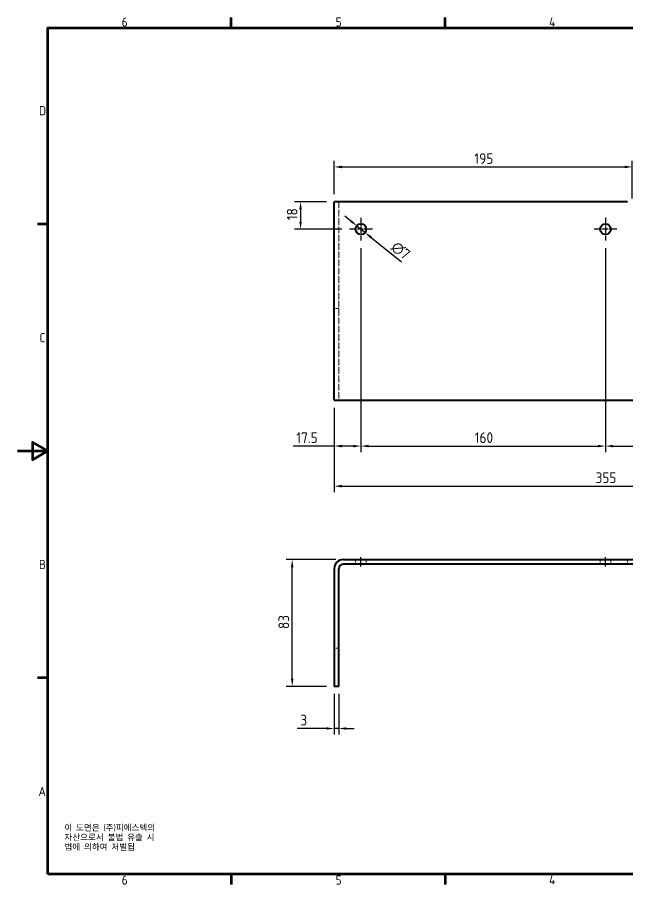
# Model space of a CAD drawing. Header units: millimetres. Extents: x 0 to 840, y 0 to 594.
# Drawn here: x 0 to 399, y 13 to 581 of the extents above; entities that cross this region are included whole.
import ezdxf

# ---------------------------------------------------------------- set-up
doc = ezdxf.new("R2010")
doc.units = ezdxf.units.MM
doc.header["$LTSCALE"] = 2
doc.linetypes.add('CHAIN', pattern=[0.3543, 0.2362, -0.0295, 0.0591, -0.0295])
doc.linetypes.add('DASHED', pattern=[0.2067, 0.1654, -0.0413])
doc.layers.get('0').update_dxf_attribs({"color": 3, "lineweight": 25})
for name, color, linetype, lineweight in [('가려진 것(ISO)', 2, 'DASHED', 18), ('가시적인 것(ISO)', 3, 'Continuous', 40), ('경계(ISO)', 7, 'Continuous', 70), ('기호(ISO)', 5, 'Continuous', 25), ('중심 표식(ISO)', 1, 'Continuous', 25), ('중심선(ISO)', 1, 'Continuous', 25), ('치수(ISO)', 7, 'Continuous', 25)]:
    doc.layers.add(name, color=color, linetype=linetype, lineweight=lineweight)
doc.styles.add('문자 텍스트_M2B', font='isocp.shx')
doc.styles.add('문자 텍스트_PSTEK_POSCO', font='isocp.shx')
doc.styles.add('치수 텍스트_PSTEK_POSCO', font='isocp.shx')
doc.dimstyles.new('치수_PSTEK_POSCO', dxfattribs={"dimscale": 2, "dimtxt": 3.5, "dimasz": 2.5, "dimexe": 2, "dimexo": 2.5, "dimgap": 1, "dimtad": 1, "dimrnd": 1e-08, "dimdsep": 46, "dimtxsty": '치수 텍스트_PSTEK_POSCO', "dimcen": 0.09, "dimdle": 10, "dimclrd": 7, "dimclre": 7, "dimclrt": 2, "dimadec": 1, "dimazin": 2, "dimtfac": 1, "dimtmove": 0, "dimatfit": 3, "dimfxl": 0, "dimtolj": 1, "dimlwd": -1, "dimlwe": -1, "dimarcsym": 0})

# ---------------------------------------------------------------- blocks, each defined once
blk = doc.blocks.new('경계 Default Border')
at = {"layer": '경계(ISO)'}
for p, q in [((70, 287), (70, 290.4)), ((140, 287), (140, 290.4)), ((10, 222.75), (6.6, 222.75)), ((10, 74.25), (6.6, 74.25)), ((70, 10), (70, 6.6)), ((140, 10), (140, 6.6))]:
    blk.add_line(p, q, dxfattribs=at)
at = {"layer": '경계(ISO)', "flags": 128}
for points in [[(10, 10), (10, 287), (410, 287), (410, 10), (10, 10)], [(0, 148.5), (10, 148.5), (5, 151.39), (5, 145.61), (10, 148.5)]]:
    blk.add_lwpolyline(points, dxfattribs=at)
at = {"layer": '경계(ISO)', "color": 2, "char_height": 3, "attachment_point": 7, "style": '문자 텍스트_M2B'}
for s, insert in [('6', (34.14, 287.37)), ('5', (104.14, 287.37)), ('4', (173.97, 287.4)), ('D', (7.08, 258.35)), ('C', (7.24, 184.1)), ('B', (7.08, 109.85)), ('A', (6.91, 35.62)), ('6', (34.14, 6.57)), ('5', (104.14, 6.57)), ('4', (173.97, 6.6))]:
    blk.add_mtext(s, dxfattribs=dict(at, insert=insert))
blk = doc.blocks.new('*D22')
at = {"layer": 'Defpoints', "color": 0, "transparency": 16777216}
for p in [(224.84, 434.66), (207.34, 330.16), (224.84, 300.2)]:
    blk.add_point(p, dxfattribs=at)
at = {"layer": '치수(ISO)', "color": 7, "transparency": 16777216}
for p, q in [((224.84, 429.66), (224.84, 296.2)), ((207.34, 325.16), (207.34, 296.2)), ((207.34, 300.2), (180.53, 300.2)), ((219.84, 300.2), (212.34, 300.2))]:
    blk.add_line(p, q, dxfattribs=at)
for points in [[(212.34, 301.03), (212.34, 299.36), (207.34, 300.2)], [(219.84, 301.03), (219.84, 299.36), (224.84, 300.2)]]:
    blk.add_solid(points, dxfattribs=at)
at = {"layer": '치수(ISO)', "color": 2, "transparency": 16777216, "insert": (182.53, 305.7), "char_height": 7, "attachment_point": 4, "style": '치수 텍스트_PSTEK_POSCO'}
blk.add_mtext('\\A1;17.5', dxfattribs=at)
blk = doc.blocks.new('*D23')
at = {"layer": 'Defpoints', "color": 0, "transparency": 16777216}
for p in [(224.84, 434.66), (384.84, 434.66), (384.84, 300.2)]:
    blk.add_point(p, dxfattribs=at)
at = {"layer": '치수(ISO)', "color": 7, "transparency": 16777216}
for p, q in [((224.84, 429.66), (224.84, 296.2)), ((384.84, 429.66), (384.84, 296.2)), ((229.84, 300.2), (379.84, 300.2))]:
    blk.add_line(p, q, dxfattribs=at)
for points in [[(229.84, 301.03), (229.84, 299.36), (224.84, 300.2)], [(379.84, 301.03), (379.84, 299.36), (384.84, 300.2)]]:
    blk.add_solid(points, dxfattribs=at)
at = {"layer": '치수(ISO)', "color": 2, "transparency": 16777216, "insert": (299.26, 305.7), "char_height": 7, "attachment_point": 4, "style": '치수 텍스트_PSTEK_POSCO'}
blk.add_mtext('\\A1;160', dxfattribs=at)
blk = doc.blocks.new('*D24')
at = {"layer": 'Defpoints', "color": 0, "transparency": 16777216}
for p in [(384.84, 434.66), (544.84, 402.66), (544.84, 300.2)]:
    blk.add_point(p, dxfattribs=at)
at = {"layer": '치수(ISO)', "color": 7, "transparency": 16777216}
for p, q in [((384.84, 429.66), (384.84, 296.2)), ((544.84, 397.66), (544.84, 296.2)), ((389.84, 300.2), (539.84, 300.2))]:
    blk.add_line(p, q, dxfattribs=at)
for points in [[(389.84, 301.03), (389.84, 299.36), (384.84, 300.2)], [(539.84, 301.03), (539.84, 299.36), (544.84, 300.2)]]:
    blk.add_solid(points, dxfattribs=at)
at = {"layer": '치수(ISO)', "color": 2, "transparency": 16777216, "insert": (459.26, 305.7), "char_height": 7, "attachment_point": 4, "style": '치수 텍스트_PSTEK_POSCO'}
blk.add_mtext('\\A1;160', dxfattribs=at)
blk = doc.blocks.new('*D26')
at = {"layer": 'Defpoints', "color": 0, "transparency": 16777216}
for p in [(402.34, 482.9), (207.34, 460.16), (402.34, 457.16)]:
    blk.add_point(p, dxfattribs=at)
at = {"layer": '치수(ISO)', "color": 7, "transparency": 16777216}
for p, q in [((207.34, 465.16), (207.34, 486.9)), ((212.34, 482.9), (397.34, 482.9)), ((402.34, 462.16), (402.34, 486.9))]:
    blk.add_line(p, q, dxfattribs=at)
for points in [[(212.34, 483.73), (212.34, 482.06), (207.34, 482.9)], [(397.34, 483.73), (397.34, 482.06), (402.34, 482.9)]]:
    blk.add_solid(points, dxfattribs=at)
at = {"layer": '치수(ISO)', "color": 2, "transparency": 16777216, "insert": (299.06, 488.4), "char_height": 7, "attachment_point": 4, "style": '치수 텍스트_PSTEK_POSCO'}
blk.add_mtext('\\A1;195', dxfattribs=at)
blk = doc.blocks.new('*D31')
at = {"layer": 'Defpoints', "color": 0, "transparency": 16777216}
for p in [(207.34, 460.16), (185.32, 442.16), (217.34, 442.16)]:
    blk.add_point(p, dxfattribs=at)
at = {"layer": '치수(ISO)', "color": 7, "transparency": 16777216}
for p, q in [((202.34, 460.16), (181.32, 460.16)), ((185.32, 455.16), (185.32, 447.16)), ((212.34, 442.16), (181.32, 442.16))]:
    blk.add_line(p, q, dxfattribs=at)
for points in [[(184.49, 455.16), (186.16, 455.16), (185.32, 460.16)], [(184.49, 447.16), (186.16, 447.16), (185.32, 442.16)]]:
    blk.add_solid(points, dxfattribs=at)
at = {"layer": '치수(ISO)', "color": 2, "transparency": 16777216, "insert": (179.82, 448.01), "char_height": 7, "attachment_point": 4, "rotation": 90, "style": '치수 텍스트_PSTEK_POSCO'}
blk.add_mtext('\\A1;18', dxfattribs=at)
blk = doc.blocks.new('*D33')
at = {"layer": 'Defpoints', "color": 0, "transparency": 16777216}
for p in [(222.12, 444.37), (227.56, 439.96)]:
    blk.add_point(p, dxfattribs=at)
at = {"layer": '치수(ISO)', "color": 7, "transparency": 16777216}
for p, q in [((218.24, 447.52), (214.36, 450.67)), ((222.12, 444.37), (227.56, 439.96)), ((231.44, 436.8), (251.28, 420.69))]:
    blk.add_line(p, q, dxfattribs=at)
for points in [[(218.77, 448.17), (217.71, 446.87), (222.12, 444.37)], [(231.96, 437.45), (230.91, 436.16), (227.56, 439.96)]]:
    blk.add_solid(points, dxfattribs=at)
at = {"layer": '치수(ISO)', "color": 2, "transparency": 16777216, "insert": (246.13, 431.96), "char_height": 7, "attachment_point": 4, "rotation": 320.922, "style": '치수 텍스트_PSTEK_POSCO'}
blk.add_mtext('\\A1;∅7', dxfattribs=at)
blk = doc.blocks.new('*D34')
at = {"layer": 'Defpoints', "color": 0, "transparency": 16777216}
for p in [(207.34, 330.16), (562.34, 330.16), (562.34, 273.98)]:
    blk.add_point(p, dxfattribs=at)
at = {"layer": '치수(ISO)', "color": 7, "transparency": 16777216}
for p, q in [((207.34, 325.16), (207.34, 269.98)), ((562.34, 325.16), (562.34, 269.98)), ((212.34, 273.98), (557.34, 273.98))]:
    blk.add_line(p, q, dxfattribs=at)
for points in [[(212.34, 274.82), (212.34, 273.15), (207.34, 273.98)], [(557.34, 274.82), (557.34, 273.15), (562.34, 273.98)]]:
    blk.add_solid(points, dxfattribs=at)
at = {"layer": '치수(ISO)', "color": 2, "transparency": 16777216, "insert": (378.39, 279.48), "char_height": 7, "attachment_point": 4, "style": '치수 텍스트_PSTEK_POSCO'}
blk.add_mtext('\\A1;355', dxfattribs=at)
blk = doc.blocks.new('*D35')
at = {"layer": 'Defpoints', "color": 0, "transparency": 16777216}
for p in [(179.85, 225.94), (213.34, 225.94), (207.34, 142.94)]:
    blk.add_point(p, dxfattribs=at)
at = {"layer": '치수(ISO)', "color": 7, "transparency": 16777216}
for p, q in [((208.34, 225.94), (175.85, 225.94)), ((179.85, 147.94), (179.85, 220.94)), ((202.34, 142.94), (175.85, 142.94))]:
    blk.add_line(p, q, dxfattribs=at)
for points in [[(179.02, 220.94), (180.68, 220.94), (179.85, 225.94)], [(179.02, 147.94), (180.68, 147.94), (179.85, 142.94)]]:
    blk.add_solid(points, dxfattribs=at)
at = {"layer": '치수(ISO)', "color": 2, "transparency": 16777216, "insert": (174.35, 180.45), "char_height": 7, "attachment_point": 4, "rotation": 90, "style": '치수 텍스트_PSTEK_POSCO'}
blk.add_mtext('\\A1;83', dxfattribs=at)
blk = doc.blocks.new('*D36')
at = {"layer": 'Defpoints', "color": 0, "transparency": 16777216}
for p in [(207.34, 142.94), (210.34, 142.94), (210.34, 115.32)]:
    blk.add_point(p, dxfattribs=at)
at = {"layer": '치수(ISO)', "color": 7, "transparency": 16777216}
for p, q in [((207.34, 137.94), (207.34, 111.32)), ((210.34, 137.94), (210.34, 111.32)), ((202.34, 115.32), (183.19, 115.32)), ((210.34, 115.32), (207.34, 115.32)), ((215.34, 115.32), (220.34, 115.32))]:
    blk.add_line(p, q, dxfattribs=at)
for points in [[(202.34, 116.16), (202.34, 114.49), (207.34, 115.32)], [(215.34, 116.16), (215.34, 114.49), (210.34, 115.32)]]:
    blk.add_solid(points, dxfattribs=at)
at = {"layer": '치수(ISO)', "color": 2, "transparency": 16777216, "insert": (185.19, 120.82), "char_height": 7, "attachment_point": 4, "style": '치수 텍스트_PSTEK_POSCO'}
blk.add_mtext('\\A1;3', dxfattribs=at)

msp = doc.modelspace()

# ---------------------------------------------------------------- linework, layer by layer
at = {"layer": '가려진 것(ISO)', "ltscale": 13.102725}
msp.add_line((210.339, 460.162), (210.339, 330.162), dxfattribs=at)
at = {"layer": '가려진 것(ISO)', "ltscale": 2.856945}
for p, q in [((207.339, 390.162), (210.339, 390.162)), ((221.339, 222.941), (221.339, 225.941)), ((228.339, 222.941), (228.339, 225.941)), ((381.339, 222.941), (381.339, 225.941)), ((388.339, 222.941), (388.339, 225.941)), ((399.339, 222.941), (399.339, 225.941)), ((207.339, 167.941), (210.339, 167.941))]:
    msp.add_line(p, q, dxfattribs=at)
at = {"layer": '가시적인 것(ISO)'}
for p, q in [((207.339, 330.162), (207.339, 460.162)), ((213.339, 460.162), (207.339, 460.162)), ((399.339, 460.162), (213.339, 460.162)), ((207.339, 330.162), (213.339, 330.162)), ((213.339, 330.162), (556.339, 330.162)), ((213.339, 225.941), (556.339, 225.941)), ((556.339, 222.941), (213.339, 222.941)), ((207.339, 219.941), (207.339, 142.941)), ((210.339, 142.941), (210.339, 219.941)), ((210.339, 142.941), (207.339, 142.941))]:
    msp.add_line(p, q, dxfattribs=at)
for centre in [(224.839, 442.162), (384.839, 442.162)]:
    msp.add_circle(centre, 3.5, dxfattribs=at)
for radius in [6, 3]:
    msp.add_arc((213.339, 219.941), radius, 90, 180, dxfattribs=at)
at = {"layer": '중심 표식(ISO)', "linetype": 'CHAIN', "ltscale": 8.333956}
for p, q in [((224.839, 449.662), (224.839, 434.662)), ((384.839, 449.662), (384.839, 434.662)), ((232.339, 442.162), (217.339, 442.162)), ((392.339, 442.162), (377.339, 442.162))]:
    msp.add_line(p, q, dxfattribs=at)
at = {"layer": '중심선(ISO)', "linetype": 'CHAIN', "ltscale": 3.333522}
for p, q in [((224.839, 221.441), (224.839, 227.441)), ((384.839, 221.441), (384.839, 227.441))]:
    msp.add_line(p, q, dxfattribs=at)

# ---------------------------------------------------------------- block references
at = {"xscale": 2, "yscale": 2, "zscale": 2}
msp.add_blockref('경계 Default Border', (0, 0), dxfattribs=at)

# ---------------------------------------------------------------- texts
at = {"layer": '기호(ISO)', "color": 7, "insert": (30.789, 52.457), "char_height": 4, "width": 102.48028, "attachment_point": 1, "line_spacing_factor": 0.944221, "style": '문자 텍스트_PSTEK_POSCO'}
msp.add_mtext('{이 도면은 (주)피에스텍의\\P자산으로서 불법 유출 시 \\P법에 의하여 처벌됨.}', dxfattribs=at)

# ---------------------------------------------------------------- dimensions: what is measured, and where the dimension line sits
at = {"layer": '치수(ISO)', "color": 7}
for base, p1, p2, angle, override, picture, middle in [((402.339, 482.898), (207.339, 460.162), (402.339, 457.162), 180, {"dimdec": 2, "dimtp": 0, "dimtm": 0, "dimtdec": 2, "dimtofl": 0, "dimatfit": 1}, '*D26', (304.819, 482.898)), ((185.325, 442.162), (207.339, 460.162), (217.339, 442.162), 270, {"dimdec": 2, "dimtp": 0, "dimtm": 0, "dimtdec": 2, "dimtofl": 0, "dimatfit": 1}, '*D31', (185.325, 451.162)), ((224.839, 300.198), (207.339, 330.162), (224.839, 434.662), 180, {"dimdec": 2, "dimtp": 0, "dimtm": 0, "dimtdec": 2, "dimtofl": 0, "dimatfit": 2}, '*D22', (189.326, 300.198)), ((384.839, 300.198), (224.839, 434.662), (384.839, 434.662), 180, {"dimdec": 2, "dimtp": 0, "dimtm": 0, "dimtdec": 2, "dimtofl": 0, "dimatfit": 1}, '*D23', (304.859, 300.198)), ((544.839, 300.198), (384.839, 434.662), (544.839, 402.662), 180, {"dimdec": 2, "dimtp": 0, "dimtm": 0, "dimtdec": 2, "dimtofl": 0, "dimatfit": 1}, '*D24', (464.859, 300.198)), ((179.85, 225.941), (207.339, 142.941), (213.339, 225.941), 270, {"dimdec": 2, "dimtp": 0, "dimtm": 0, "dimtdec": 2, "dimtofl": 0, "dimatfit": 1}, '*D35', (179.85, 184.441)), ((210.339, 115.324), (207.339, 142.941), (210.339, 142.941), 180, {"dimdec": 2, "dimtp": 0, "dimtm": 0, "dimtdec": 2, "dimtofl": 1, "dimatfit": 1}, '*D36', (186.737, 115.324))]:
    dim = msp.add_linear_dim(base=base, p1=p1, p2=p2, angle=angle, dimstyle='치수_PSTEK_POSCO', override=override, dxfattribs=at)
    dim.commit()
    dim.dimension.update_dxf_attribs({"geometry": picture, "text_midpoint": middle, "dimtype": 160})
dim = msp.add_diameter_dim_2p(p1=(222.122, 444.368), p2=(227.556, 439.956), dimstyle='치수_PSTEK_POSCO', override={"dimdec": 2, "dimlfac": 1, "dimtp": 0, "dimtm": 0, "dimtdec": 2, "dimatfit": 2}, dxfattribs=at)
dim.commit()
dim.dimension.update_dxf_attribs({"geometry": '*D33', "text_midpoint": (246.191, 424.823), "dimtype": 163})
dim = msp.add_linear_dim(base=(562.339, 273.984), p1=(207.339, 330.162), p2=(562.339, 330.162), dimstyle='치수_PSTEK_POSCO', override={"dimdec": 2, "dimtp": 0, "dimtm": 0, "dimtdec": 2, "dimtofl": 0, "dimatfit": 1}, dxfattribs=at)
dim.commit()
dim.dimension.update_dxf_attribs({"geometry": '*D34', "text_midpoint": (384.839, 273.984), "dimtype": 160})

doc.saveas('drawing.dxf')
